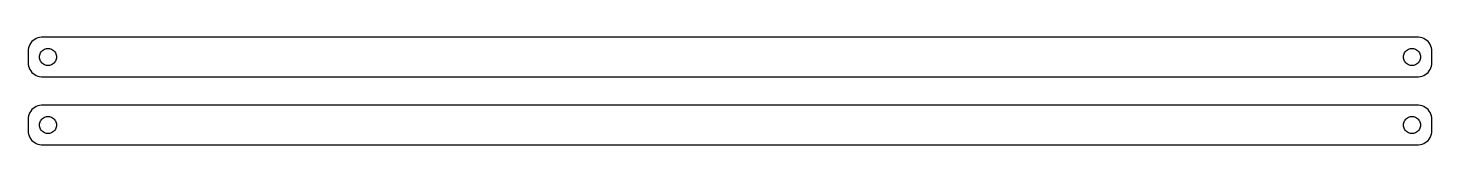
# Model space of a CAD drawing. Header units: metres. Extents: x -247 to 247, y 41 to 79.
import ezdxf

# ---------------------------------------------------------------- set-up
doc = ezdxf.new("R2010")
doc.units = ezdxf.units.M

msp = doc.modelspace()

# ---------------------------------------------------------------- linework, layer by layer
for p, q in [((-246.961, 74.6267), (-247, 74)), ((-246.843, 75.2434), (-246.961, 74.6267)), ((-246.649, 75.8406), (-246.843, 75.2434)), ((-246.382, 76.4088), (-246.649, 75.8406)), ((-246.045, 76.9389), (-246.382, 76.4088)), ((-245.645, 77.4227), (-246.045, 76.9389)), ((-245.187, 77.8526), (-245.645, 77.4227)), ((-244.679, 78.2216), (-245.187, 77.8526)), ((-244.129, 78.5241), (-244.679, 78.2216)), ((-243.545, 78.7553), (-244.129, 78.5241)), ((-242.937, 78.9114), (-243.545, 78.7553)), ((-242.314, 78.9901), (-242.937, 78.9114)), ((242.314, 78.9901), (-242.314, 78.9901)), ((-242.187, 74.0536), (-241.912, 74.3115)), ((-241.912, 74.3115), (-241.607, 74.533)), ((-241.607, 74.533), (-241.277, 74.7145)), ((-241.277, 74.7145), (-240.927, 74.8532)), ((-240.927, 74.8532), (-240.562, 74.9469)), ((-240.562, 74.9469), (-240.188, 74.9941)), ((-240.188, 74.9941), (-239.812, 74.9941)), ((-239.812, 74.9941), (-239.438, 74.9469)), ((-239.438, 74.9469), (-239.073, 74.8532)), ((-239.073, 74.8532), (-238.723, 74.7145)), ((-238.723, 74.7145), (-238.393, 74.533)), ((-238.393, 74.533), (-238.088, 74.3115)), ((-238.088, 74.3115), (-237.813, 74.0536)), ((237.813, 74.0536), (238.088, 74.3115)), ((238.088, 74.3115), (238.393, 74.533)), ((238.393, 74.533), (238.723, 74.7145)), ((238.723, 74.7145), (239.073, 74.8532)), ((239.073, 74.8532), (239.438, 74.9469)), ((239.438, 74.9469), (239.812, 74.9941)), ((239.812, 74.9941), (240.188, 74.9941)), ((240.188, 74.9941), (240.562, 74.9469)), ((240.562, 74.9469), (240.927, 74.8532)), ((240.927, 74.8532), (241.277, 74.7145)), ((241.277, 74.7145), (241.607, 74.533)), ((241.607, 74.533), (241.912, 74.3115)), ((241.912, 74.3115), (242.187, 74.0536)), ((242.937, 78.9114), (242.314, 78.9901)), ((243.545, 78.7553), (242.937, 78.9114)), ((244.129, 78.5241), (243.545, 78.7553)), ((244.679, 78.2216), (244.129, 78.5241)), ((245.187, 77.8526), (244.679, 78.2216)), ((245.645, 77.4227), (245.187, 77.8526)), ((246.045, 76.9389), (245.645, 77.4227)), ((246.382, 76.4088), (246.045, 76.9389)), ((246.649, 75.8406), (246.382, 76.4088)), ((246.843, 75.2434), (246.649, 75.8406)), ((246.961, 74.6267), (246.843, 75.2434)), ((247, 74), (246.961, 74.6267)), ((-247, 74), (-247, 70)), ((-247, 70), (-246.961, 69.3733)), ((-246.961, 69.3733), (-246.843, 68.7566)), ((-243, 72), (-242.976, 72.376)), ((-242.976, 71.624), (-243, 72)), ((-242.976, 72.376), (-242.906, 72.7461)), ((-242.906, 71.2539), (-242.976, 71.624)), ((-242.906, 72.7461), (-242.789, 73.1044)), ((-242.789, 70.8956), (-242.906, 71.2539)), ((-242.789, 73.1044), (-242.629, 73.4453)), ((-242.629, 70.5547), (-242.789, 70.8956)), ((-242.629, 73.4453), (-242.427, 73.7634)), ((-242.427, 70.2366), (-242.629, 70.5547)), ((-242.427, 73.7634), (-242.187, 74.0536)), ((-242.187, 69.9464), (-242.427, 70.2366)), ((-241.912, 69.6885), (-242.187, 69.9464)), ((-241.607, 69.467), (-241.912, 69.6885)), ((-241.277, 69.2855), (-241.607, 69.467)), ((-240.927, 69.1468), (-241.277, 69.2855)), ((-238.723, 69.2855), (-239.073, 69.1468)), ((-238.393, 69.467), (-238.723, 69.2855)), ((-238.088, 69.6885), (-238.393, 69.467)), ((-237.813, 69.9464), (-238.088, 69.6885)), ((-237.813, 74.0536), (-237.573, 73.7634)), ((-237.573, 70.2366), (-237.813, 69.9464)), ((-237.573, 73.7634), (-237.371, 73.4453)), ((-237.371, 70.5547), (-237.573, 70.2366)), ((-237.371, 73.4453), (-237.211, 73.1044)), ((-237.211, 70.8956), (-237.371, 70.5547)), ((-237.211, 73.1044), (-237.094, 72.7461)), ((-237.094, 71.2539), (-237.211, 70.8956)), ((-237.094, 72.7461), (-237.024, 72.376)), ((-237.024, 71.624), (-237.094, 71.2539)), ((-237.024, 72.376), (-237, 72)), ((-237, 72), (-237.024, 71.624)), ((237, 72), (237.024, 72.376)), ((237.024, 71.624), (237, 72)), ((237.024, 72.376), (237.094, 72.7461)), ((237.094, 71.2539), (237.024, 71.624)), ((237.094, 72.7461), (237.211, 73.1044)), ((237.211, 70.8956), (237.094, 71.2539)), ((237.211, 73.1044), (237.371, 73.4453)), ((237.371, 70.5547), (237.211, 70.8956)), ((237.371, 73.4453), (237.573, 73.7634)), ((237.573, 70.2366), (237.371, 70.5547)), ((237.573, 73.7634), (237.813, 74.0536)), ((237.813, 69.9464), (237.573, 70.2366)), ((238.088, 69.6885), (237.813, 69.9464)), ((238.393, 69.467), (238.088, 69.6885)), ((238.723, 69.2855), (238.393, 69.467)), ((239.073, 69.1468), (238.723, 69.2855)), ((241.277, 69.2855), (240.927, 69.1468)), ((241.607, 69.467), (241.277, 69.2855)), ((241.912, 69.6885), (241.607, 69.467)), ((242.187, 69.9464), (241.912, 69.6885)), ((242.187, 74.0536), (242.427, 73.7634)), ((242.427, 70.2366), (242.187, 69.9464)), ((242.427, 73.7634), (242.629, 73.4453)), ((242.629, 70.5547), (242.427, 70.2366)), ((242.629, 73.4453), (242.789, 73.1044)), ((242.789, 70.8956), (242.629, 70.5547)), ((242.789, 73.1044), (242.906, 72.7461)), ((242.906, 71.2539), (242.789, 70.8956)), ((242.906, 72.7461), (242.976, 72.376)), ((242.976, 71.624), (242.906, 71.2539)), ((242.976, 72.376), (243, 72)), ((243, 72), (242.976, 71.624)), ((246.843, 68.7566), (246.961, 69.3733)), ((246.961, 69.3733), (247, 70)), ((247, 70), (247, 74)), ((-246.843, 68.7566), (-246.649, 68.1594)), ((-246.649, 68.1594), (-246.382, 67.5912)), ((-246.382, 67.5912), (-246.045, 67.0611)), ((-246.045, 67.0611), (-245.645, 66.5773)), ((-245.645, 66.5773), (-245.187, 66.1474)), ((-245.187, 66.1474), (-244.679, 65.7784)), ((-244.679, 65.7784), (-244.129, 65.4759)), ((-244.129, 65.4759), (-243.545, 65.2447)), ((-243.545, 65.2447), (-242.937, 65.0886)), ((-242.937, 65.0886), (-242.314, 65.0099)), ((-242.314, 65.0099), (242.314, 65.0099)), ((-240.562, 69.0531), (-240.927, 69.1468)), ((-240.188, 69.0059), (-240.562, 69.0531)), ((-239.812, 69.0059), (-240.188, 69.0059)), ((-239.438, 69.0531), (-239.812, 69.0059)), ((-239.073, 69.1468), (-239.438, 69.0531)), ((239.438, 69.0531), (239.073, 69.1468)), ((239.812, 69.0059), (239.438, 69.0531)), ((240.188, 69.0059), (239.812, 69.0059)), ((240.562, 69.0531), (240.188, 69.0059)), ((240.927, 69.1468), (240.562, 69.0531)), ((242.314, 65.0099), (242.937, 65.0886)), ((242.937, 65.0886), (243.545, 65.2447)), ((243.545, 65.2447), (244.129, 65.4759)), ((244.129, 65.4759), (244.679, 65.7784)), ((244.679, 65.7784), (245.187, 66.1474)), ((245.187, 66.1474), (245.645, 66.5773)), ((245.645, 66.5773), (246.045, 67.0611)), ((246.045, 67.0611), (246.382, 67.5912)), ((246.382, 67.5912), (246.649, 68.1594)), ((246.649, 68.1594), (246.843, 68.7566)), ((-244.129, 54.5241), (-244.679, 54.2216)), ((-243.545, 54.7553), (-244.129, 54.5241)), ((-242.937, 54.9114), (-243.545, 54.7553)), ((-242.314, 54.9901), (-242.937, 54.9114)), ((242.314, 54.9901), (-242.314, 54.9901)), ((242.937, 54.9114), (242.314, 54.9901)), ((243.545, 54.7553), (242.937, 54.9114)), ((244.129, 54.5241), (243.545, 54.7553)), ((244.679, 54.2216), (244.129, 54.5241)), ((-246.961, 50.6267), (-247, 50)), ((-247, 50), (-247, 46)), ((-246.843, 51.2434), (-246.961, 50.6267)), ((-246.649, 51.8406), (-246.843, 51.2434)), ((-246.382, 52.4088), (-246.649, 51.8406)), ((-246.045, 52.9389), (-246.382, 52.4088)), ((-245.645, 53.4227), (-246.045, 52.9389)), ((-245.187, 53.8526), (-245.645, 53.4227)), ((-244.679, 54.2216), (-245.187, 53.8526)), ((-242.789, 49.1044), (-242.629, 49.4453)), ((-242.629, 49.4453), (-242.427, 49.7634)), ((-242.427, 49.7634), (-242.187, 50.0536)), ((-242.187, 50.0536), (-241.912, 50.3115)), ((-241.912, 50.3115), (-241.607, 50.533)), ((-241.607, 50.533), (-241.277, 50.7145)), ((-241.277, 50.7145), (-240.927, 50.8532)), ((-240.927, 50.8532), (-240.562, 50.9469)), ((-240.562, 50.9469), (-240.188, 50.9941)), ((-240.188, 50.9941), (-239.812, 50.9941)), ((-239.812, 50.9941), (-239.438, 50.9469)), ((-239.438, 50.9469), (-239.073, 50.8532)), ((-239.073, 50.8532), (-238.723, 50.7145)), ((-238.723, 50.7145), (-238.393, 50.533)), ((-238.393, 50.533), (-238.088, 50.3115)), ((-238.088, 50.3115), (-237.813, 50.0536)), ((-237.813, 50.0536), (-237.573, 49.7634)), ((-237.573, 49.7634), (-237.371, 49.4453)), ((-237.371, 49.4453), (-237.211, 49.1044)), ((237.211, 49.1044), (237.371, 49.4453)), ((237.371, 49.4453), (237.573, 49.7634)), ((237.573, 49.7634), (237.813, 50.0536)), ((237.813, 50.0536), (238.088, 50.3115)), ((238.088, 50.3115), (238.393, 50.533)), ((238.393, 50.533), (238.723, 50.7145)), ((238.723, 50.7145), (239.073, 50.8532)), ((239.073, 50.8532), (239.438, 50.9469)), ((239.438, 50.9469), (239.812, 50.9941)), ((239.812, 50.9941), (240.188, 50.9941)), ((240.188, 50.9941), (240.562, 50.9469)), ((240.562, 50.9469), (240.927, 50.8532)), ((240.927, 50.8532), (241.277, 50.7145)), ((241.277, 50.7145), (241.607, 50.533)), ((241.607, 50.533), (241.912, 50.3115)), ((241.912, 50.3115), (242.187, 50.0536)), ((242.187, 50.0536), (242.427, 49.7634)), ((242.427, 49.7634), (242.629, 49.4453)), ((242.629, 49.4453), (242.789, 49.1044)), ((245.187, 53.8526), (244.679, 54.2216)), ((245.645, 53.4227), (245.187, 53.8526)), ((246.045, 52.9389), (245.645, 53.4227)), ((246.382, 52.4088), (246.045, 52.9389)), ((246.649, 51.8406), (246.382, 52.4088)), ((246.843, 51.2434), (246.649, 51.8406)), ((246.961, 50.6267), (246.843, 51.2434)), ((247, 50), (246.961, 50.6267)), ((247, 46), (247, 50)), ((-247, 46), (-246.961, 45.3733)), ((-246.961, 45.3733), (-246.843, 44.7566)), ((-246.843, 44.7566), (-246.649, 44.1594)), ((-243, 48), (-242.976, 48.376)), ((-242.976, 47.624), (-243, 48)), ((-242.976, 48.376), (-242.906, 48.7461)), ((-242.906, 47.2539), (-242.976, 47.624)), ((-242.906, 48.7461), (-242.789, 49.1044)), ((-242.789, 46.8956), (-242.906, 47.2539)), ((-242.629, 46.5547), (-242.789, 46.8956)), ((-242.427, 46.2366), (-242.629, 46.5547)), ((-242.187, 45.9464), (-242.427, 46.2366)), ((-241.912, 45.6885), (-242.187, 45.9464)), ((-241.607, 45.467), (-241.912, 45.6885)), ((-241.277, 45.2855), (-241.607, 45.467)), ((-240.927, 45.1468), (-241.277, 45.2855)), ((-240.562, 45.0531), (-240.927, 45.1468)), ((-240.188, 45.0059), (-240.562, 45.0531)), ((-239.812, 45.0059), (-240.188, 45.0059)), ((-239.438, 45.0531), (-239.812, 45.0059)), ((-239.073, 45.1468), (-239.438, 45.0531)), ((-238.723, 45.2855), (-239.073, 45.1468)), ((-238.393, 45.467), (-238.723, 45.2855)), ((-238.088, 45.6885), (-238.393, 45.467)), ((-237.813, 45.9464), (-238.088, 45.6885)), ((-237.573, 46.2366), (-237.813, 45.9464)), ((-237.371, 46.5547), (-237.573, 46.2366)), ((-237.211, 46.8956), (-237.371, 46.5547)), ((-237.211, 49.1044), (-237.094, 48.7461)), ((-237.094, 47.2539), (-237.211, 46.8956)), ((-237.094, 48.7461), (-237.024, 48.376)), ((-237.024, 47.624), (-237.094, 47.2539)), ((-237.024, 48.376), (-237, 48)), ((-237, 48), (-237.024, 47.624)), ((237, 48), (237.024, 48.376)), ((237.024, 47.624), (237, 48)), ((237.024, 48.376), (237.094, 48.7461)), ((237.094, 47.2539), (237.024, 47.624)), ((237.094, 48.7461), (237.211, 49.1044)), ((237.211, 46.8956), (237.094, 47.2539)), ((237.371, 46.5547), (237.211, 46.8956)), ((237.573, 46.2366), (237.371, 46.5547)), ((237.813, 45.9464), (237.573, 46.2366)), ((238.088, 45.6885), (237.813, 45.9464)), ((238.393, 45.467), (238.088, 45.6885)), ((238.723, 45.2855), (238.393, 45.467)), ((239.073, 45.1468), (238.723, 45.2855)), ((239.438, 45.0531), (239.073, 45.1468)), ((239.812, 45.0059), (239.438, 45.0531)), ((240.188, 45.0059), (239.812, 45.0059)), ((240.562, 45.0531), (240.188, 45.0059)), ((240.927, 45.1468), (240.562, 45.0531)), ((241.277, 45.2855), (240.927, 45.1468)), ((241.607, 45.467), (241.277, 45.2855)), ((241.912, 45.6885), (241.607, 45.467)), ((242.187, 45.9464), (241.912, 45.6885)), ((242.427, 46.2366), (242.187, 45.9464)), ((242.629, 46.5547), (242.427, 46.2366)), ((242.789, 46.8956), (242.629, 46.5547)), ((242.789, 49.1044), (242.906, 48.7461)), ((242.906, 47.2539), (242.789, 46.8956)), ((242.906, 48.7461), (242.976, 48.376)), ((242.976, 47.624), (242.906, 47.2539)), ((242.976, 48.376), (243, 48)), ((243, 48), (242.976, 47.624)), ((246.649, 44.1594), (246.843, 44.7566)), ((246.843, 44.7566), (246.961, 45.3733)), ((246.961, 45.3733), (247, 46)), ((-246.649, 44.1594), (-246.382, 43.5912)), ((-246.382, 43.5912), (-246.045, 43.0611)), ((-246.045, 43.0611), (-245.645, 42.5773)), ((-245.645, 42.5773), (-245.187, 42.1474)), ((-245.187, 42.1474), (-244.679, 41.7784)), ((-244.679, 41.7784), (-244.129, 41.4759)), ((-244.129, 41.4759), (-243.545, 41.2447)), ((-243.545, 41.2447), (-242.937, 41.0886)), ((-242.937, 41.0886), (-242.314, 41.0099)), ((-242.314, 41.0099), (242.314, 41.0099)), ((242.314, 41.0099), (242.937, 41.0886)), ((242.937, 41.0886), (243.545, 41.2447)), ((243.545, 41.2447), (244.129, 41.4759)), ((244.129, 41.4759), (244.679, 41.7784)), ((244.679, 41.7784), (245.187, 42.1474)), ((245.187, 42.1474), (245.645, 42.5773)), ((245.645, 42.5773), (246.045, 43.0611)), ((246.045, 43.0611), (246.382, 43.5912)), ((246.382, 43.5912), (246.649, 44.1594))]:
    msp.add_line(p, q)

doc.saveas('drawing.dxf')
